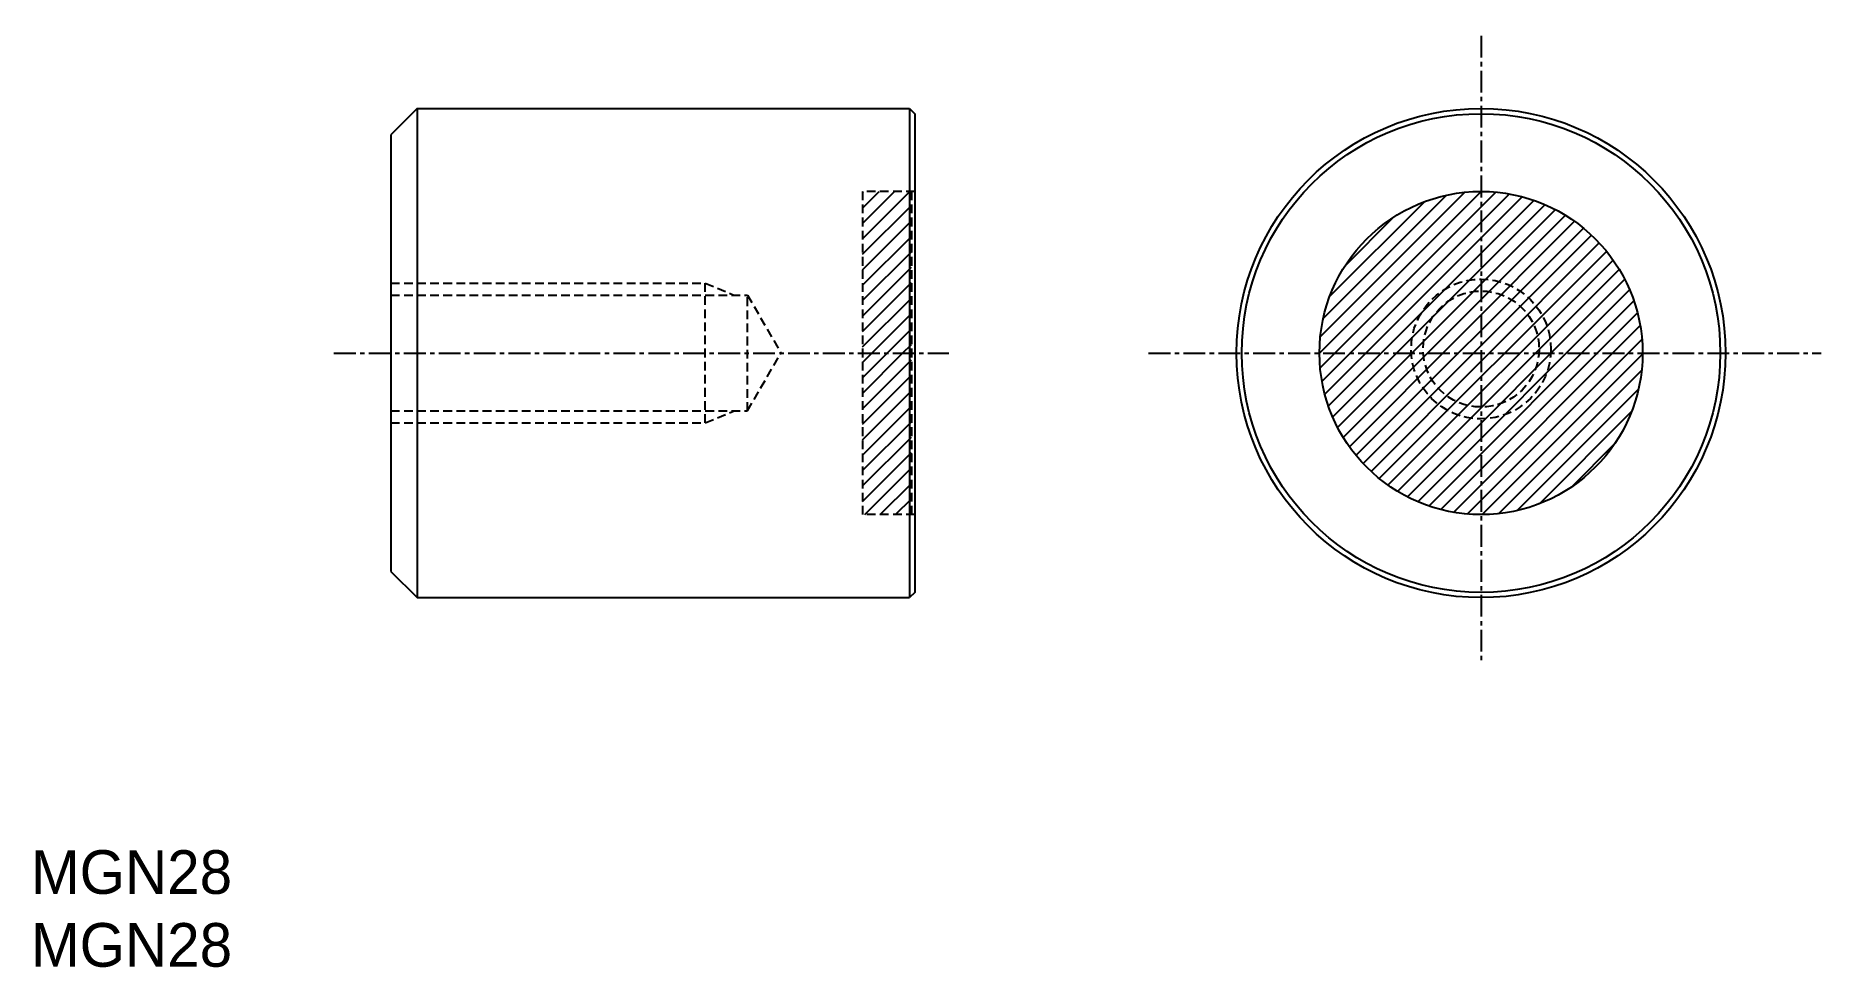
# Model space of a CAD drawing. Extents: x -82 to 20, y 13 to 66.
import ezdxf

# ---------------------------------------------------------------- set-up
doc = ezdxf.new("R2010")
doc.units = 0
doc.linetypes.add('CENTER', pattern=[2, 1.25, -0.25, 0.25, -0.25])
doc.linetypes.add('DASHED', pattern=[0.75, 0.5, -0.25])
doc.layers.get('0').update_dxf_attribs({"linetype": 'CONTINUOUS'})
doc.layers.add('CENTER', color=1, linetype='CENTER')

# ---------------------------------------------------------------- blocks, each defined once
blk = doc.blocks.new('*X2')
at = {"color": 0, "linetype": 'CONTINUOUS'}
for p, q in [((-34.71, 54.56), (-31.99, 57.28)), ((-34.71, 55.45), (-32.88, 57.28)), ((-34.71, 56.33), (-33.76, 57.28)), ((-34.71, 57.21), (-34.65, 57.28)), ((-34.71, 53.68), (-31.91, 56.48)), ((-34.71, 52.8), (-31.91, 55.6)), ((-34.71, 51.91), (-31.91, 54.71)), ((-34.71, 51.03), (-31.91, 53.83)), ((-34.71, 50.14), (-31.91, 52.94)), ((-34.71, 49.26), (-31.91, 52.06)), ((-34.71, 48.38), (-31.91, 51.18)), ((-34.17, 48.03), (-31.91, 50.29)), ((-33.29, 48.03), (-31.91, 49.41)), ((-32.41, 48.03), (-31.91, 48.52)), ((-34.71, 45.72), (-32.41, 48.03)), ((-34.71, 46.61), (-33.29, 48.03)), ((-34.71, 47.49), (-34.17, 48.03)), ((-34.71, 44.84), (-31.91, 47.64)), ((-34.71, 43.96), (-31.91, 46.76)), ((-34.71, 43.07), (-31.91, 45.87)), ((-34.71, 42.19), (-31.91, 44.99)), ((-34.71, 41.3), (-31.91, 44.1)), ((-34.71, 40.42), (-31.91, 43.22)), ((-34.71, 39.54), (-31.91, 42.34)), ((-34.58, 38.78), (-31.91, 41.45)), ((-33.7, 38.78), (-31.91, 40.57)), ((-32.82, 38.78), (-31.91, 39.69)), ((-31.93, 38.78), (-31.91, 38.8))]:
    blk.add_line(p, q, dxfattribs=at)
blk = doc.blocks.new('*X3')
at = {"color": 0, "linetype": 'CONTINUOUS'}
for p, q in [((-8.54, 48.03), (0.71, 57.28)), ((-8.5, 47.18), (1.55, 57.24)), ((-8.5, 48.96), (-0.22, 57.23)), ((-8.4, 46.4), (2.33, 57.13)), ((-8.33, 50.01), (-1.27, 57.06)), ((-8.24, 45.68), (3.06, 56.97)), ((-8.03, 45), (3.74, 56.77)), ((-7.96, 51.26), (-2.53, 56.69)), ((-7.79, 44.36), (4.37, 56.52)), ((-7.5, 43.76), (4.97, 56.24)), ((-7.18, 43.2), (5.54, 55.92)), ((-7.07, 53.03), (-4.3, 55.81)), ((-6.83, 42.67), (6.07, 55.57)), ((-6.45, 42.17), (6.57, 55.18)), ((-6.03, 41.7), (7.04, 54.77)), ((-5.59, 41.25), (7.48, 54.33)), ((-5.12, 40.84), (7.89, 53.85)), ((-4.62, 40.46), (8.27, 53.35)), ((-4.08, 40.11), (8.62, 52.82)), ((-3.51, 39.8), (8.94, 52.25)), ((-2.91, 39.52), (9.22, 51.65)), ((-2.27, 39.27), (9.46, 51.01)), ((-1.59, 39.07), (9.67, 50.33)), ((-0.86, 38.91), (9.82, 49.6)), ((-0.08, 38.81), (9.92, 48.81)), ((0.77, 38.78), (9.96, 47.96)), ((1.71, 38.83), (9.9, 47.03)), ((2.77, 39.01), (9.72, 45.96)), ((4.05, 39.4), (9.33, 44.69)), ((5.91, 40.38), (8.36, 42.83))]:
    blk.add_line(p, q, dxfattribs=at)

msp = doc.modelspace()

# ---------------------------------------------------------------- linework, layer by layer
at = {"color": 7, "linetype": 'CONTINUOUS'}
for p, q in [((-60.21, 62.03), (-61.71, 60.53)), ((-60.21, 62.03), (-32.01, 62.03)), ((-60.21, 62.03), (-60.21, 34.03)), ((-32.01, 62.03), (-31.71, 61.73)), ((-32.01, 62.03), (-32.01, 34.03)), ((-31.71, 61.73), (-31.71, 34.33)), ((-61.71, 60.53), (-61.71, 35.53)), ((-61.71, 35.53), (-60.21, 34.03)), ((-60.21, 34.03), (-32.01, 34.03)), ((-31.71, 34.33), (-32.01, 34.03))]:
    msp.add_line(p, q, dxfattribs=at)
at = {"color": 3, "linetype": 'DASHED'}
for p, q in [((-34.71, 57.28), (-34.71, 38.78)), ((-31.71, 57.28), (-34.71, 57.28)), ((-31.91, 57.28), (-31.91, 38.78)), ((-61.71, 52.03), (-43.71, 52.03)), ((-61.71, 51.35), (-41.29, 51.35)), ((-43.71, 44.03), (-43.71, 52.03)), ((-43.71, 52.03), (-42.08, 51.35)), ((-41.29, 51.35), (-39.38, 48.03)), ((-41.29, 44.72), (-41.29, 51.35)), ((-41.29, 44.72), (-39.38, 48.03)), ((-61.71, 44.72), (-41.29, 44.72)), ((-61.71, 44.03), (-43.71, 44.03)), ((-43.71, 44.03), (-42.05, 44.72)), ((-31.71, 38.78), (-34.71, 38.78))]:
    msp.add_line(p, q, dxfattribs=at)
at = {"color": 7, "linetype": 'CONTINUOUS'}
for radius in [14, 13.7, 9.25]:
    msp.add_circle((0.71, 48.03), radius, dxfattribs=at)
at = {"color": 3, "linetype": 'DASHED'}
for radius in [4, 3.32]:
    msp.add_circle((0.71, 48.26), radius, dxfattribs=at)
at = {"layer": 'CENTER', "color": 1, "linetype": 'CENTER'}
for p, q in [((0.71, 66.19), (0.71, 30.33)), ((-64.97, 48.03), (-29.76, 48.03)), ((-18.33, 48.03), (20.19, 48.03))]:
    msp.add_line(p, q, dxfattribs=at)

# ---------------------------------------------------------------- block references
at = {"color": 3, "linetype": 'CONTINUOUS'}
for name in ['*X2', '*X3']:
    msp.add_blockref(name, (0, 0), dxfattribs=at)

# ---------------------------------------------------------------- texts
for p in [(-82.32, 17.07), (-82.32, 12.9)]:
    msp.add_text('MGN28', height=2.5).set_placement(p)

doc.saveas('drawing.dxf')
